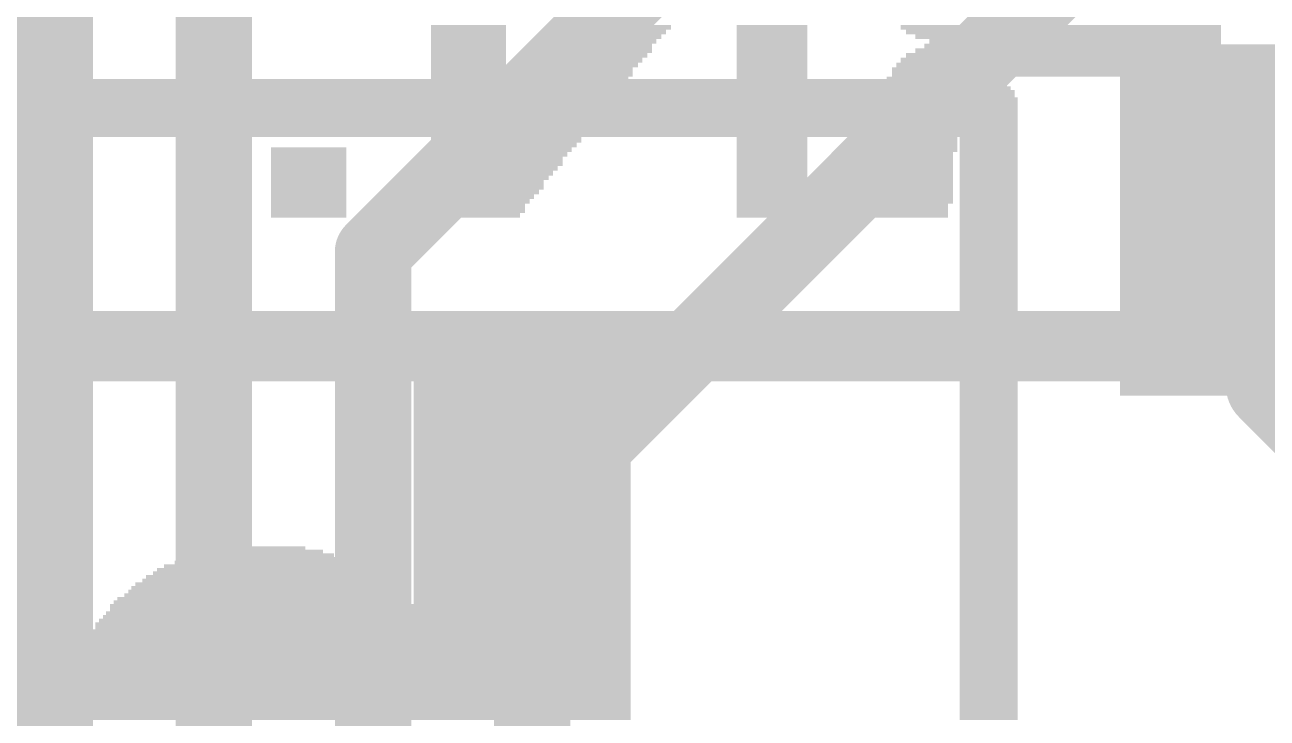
# Model space of a CAD drawing. Extents: x -0.75 to 3.47, y -1.8 to 2.11.
# Drawn here: x 2.0453 to 2.2404, y 1.3268 to 1.4356 of the extents above; entities that cross this region are included whole.
import ezdxf

# ---------------------------------------------------------------- set-up
doc = ezdxf.new("R2010")
doc.units = 0
doc.header["$MEASUREMENT"] = 0
doc.layers.get('0').update_dxf_attribs({"linetype": 'CONTINUOUS'})
for name, color, linetype in [('1', 22, 'CONTINUOUS'), ('21', 32, 'CONTINUOUS'), ('22', 2, 'CONTINUOUS')]:
    doc.layers.add(name, color=color, linetype=linetype)

# ---------------------------------------------------------------- blocks, each defined once
blk = doc.blocks.new('RECT')
blk.add_solid([(-0.5, -0.5), (0.5, -0.5), (-0.5, 0.5), (0.5, 0.5)])

msp = doc.modelspace()

# ---------------------------------------------------------------- linework, layer by layer
at = {"layer": '1'}
for points, const_width in [([(2.125, 1.36), (2.5, 1.735)], 0.012), ([(2.1, 1.4), (2.4, 1.7)], 0.012), ([(2.05, 0.73), (2.05, 1.6)], 0.012), ([(2.075, 0.715), (2.075, 1.525)], 0.012), ([(2.240945, 1.405), (2.240945, 1.379055)], 0.014), ([(2.1, 0.705), (2.1, 1.4)], 0.012), ([(2.240945, 1.379055), (2.266535, 1.353465)], 0.014), ([(2.125, 0.695), (2.125, 1.36)], 0.012)]:
    msp.add_lwpolyline(points, dxfattribs=dict(at, const_width=const_width))
for points, const_width in [([(2.244445, 1.405, 1), (2.237445, 1.405)], 0.007), ([(2.103, 1.4, 1), (2.097, 1.4)], 0.006), ([(2.097879, 1.402121, 1), (2.102121, 1.397879)], 0.006), ([(2.24342, 1.38153, 1), (2.23847, 1.37658)], 0.007), ([(2.237445, 1.379055, 1), (2.244445, 1.379055)], 0.007), ([(2.128, 1.36, 1), (2.122, 1.36)], 0.006), ([(2.122879, 1.362121, 1), (2.127121, 1.357879)], 0.006)]:
    msp.add_lwpolyline(points, format="xyb", dxfattribs=dict(at, const_width=const_width))

# ---------------------------------------------------------------- block references
at = {"layer": '1', "xscale": 0.047244, "yscale": 0.05511799999999999}
msp.add_blockref('RECT', (2.240945, 1.405), dxfattribs=at)
at = {"layer": '21'}
for p, xscale, yscale in [((1.749006, 1.426261), 0.9011, 0.00057), ((1.748756, 1.426831), 0.8994, 0.00057), ((1.748756, 1.424561), 0.904, 0.00057), ((1.748756, 1.425691), 0.9028, 0.00057), ((1.749056, 1.425126), 0.9034, 0.00056), ((1.748706, 1.423421), 0.9051, 0.00057), ((1.748706, 1.422851), 0.9051, 0.00057), ((1.748706, 1.422286), 0.9051, 0.00056), ((1.749006, 1.423991), 0.9045, 0.00057), ((1.748706, 1.421721), 0.9051, 0.00057), ((1.748706, 1.421151), 0.9051, 0.00057), ((1.748706, 1.420581), 0.9051, 0.00057), ((1.748706, 1.420011), 0.9051, 0.00057), ((1.748706, 1.419441), 0.9051, 0.00057), ((1.748706, 1.418876), 0.9051, 0.00056), ((1.748706, 1.418311), 0.9051, 0.00057), ((2.196706, 1.417741), 0.0091, 0.00057), ((2.196706, 1.417171), 0.0091, 0.00057), ((2.196706, 1.416601), 0.0091, 0.00057), ((2.196706, 1.416036), 0.0091, 0.00056), ((2.196706, 1.415471), 0.0091, 0.00057), ((2.196706, 1.414901), 0.0091, 0.00057), ((2.196706, 1.414331), 0.0091, 0.00057), ((2.196706, 1.413761), 0.0091, 0.00057), ((2.196706, 1.413196), 0.0091, 0.00056), ((2.196706, 1.412631), 0.0091, 0.00057), ((2.196706, 1.412061), 0.0091, 0.00057), ((2.196706, 1.411491), 0.0091, 0.00057), ((2.196706, 1.410921), 0.0091, 0.00057), ((2.196706, 1.410351), 0.0091, 0.00057), ((2.196706, 1.409786), 0.0091, 0.00056), ((2.196706, 1.409221), 0.0091, 0.00057), ((2.196706, 1.408651), 0.0091, 0.00057), ((2.196706, 1.408081), 0.0091, 0.00057), ((2.196706, 1.407511), 0.0091, 0.00057), ((2.196706, 1.406941), 0.0091, 0.00057), ((2.196706, 1.406376), 0.0091, 0.00056), ((2.196706, 1.405811), 0.0091, 0.00057), ((2.196706, 1.405241), 0.0091, 0.00057), ((2.196706, 1.404671), 0.0091, 0.00057), ((2.196706, 1.404101), 0.0091, 0.00057), ((2.196706, 1.403536), 0.0091, 0.00056), ((2.196706, 1.402971), 0.0091, 0.00057), ((2.196706, 1.402401), 0.0091, 0.00057), ((2.196706, 1.401831), 0.0091, 0.00057), ((2.196706, 1.401261), 0.0091, 0.00057), ((2.196706, 1.400696), 0.0091, 0.00056), ((2.196706, 1.400131), 0.0091, 0.00057), ((2.196706, 1.399561), 0.0091, 0.00057), ((2.196706, 1.398991), 0.0091, 0.00057), ((2.196706, 1.398421), 0.0091, 0.00057), ((2.196706, 1.397851), 0.0091, 0.00057), ((2.196706, 1.397286), 0.0091, 0.00056), ((2.196706, 1.396721), 0.0091, 0.00057), ((2.196706, 1.396151), 0.0091, 0.00057), ((2.196706, 1.395581), 0.0091, 0.00057), ((2.196706, 1.395011), 0.0091, 0.00057), ((2.196706, 1.394441), 0.0091, 0.00057), ((2.196706, 1.393876), 0.0091, 0.00056), ((2.196706, 1.393311), 0.0091, 0.00057), ((2.196706, 1.392741), 0.0091, 0.00057), ((2.196706, 1.392171), 0.0091, 0.00057), ((2.196706, 1.391601), 0.0091, 0.00057), ((2.196706, 1.391036), 0.0091, 0.00056), ((2.196706, 1.390471), 0.0091, 0.00057), ((2.196706, 1.389901), 0.0091, 0.00057), ((2.196706, 1.389331), 0.0091, 0.00057), ((2.123156, 1.387626), 0.0336, 0.00056), ((2.123156, 1.388191), 0.0324, 0.00057), ((2.196706, 1.388761), 0.0091, 0.00057), ((2.196706, 1.388191), 0.0091, 0.00057), ((2.196706, 1.387626), 0.0091, 0.00056), ((2.123406, 1.387061), 0.0341, 0.00057), ((2.123406, 1.386491), 0.0341, 0.00057), ((2.123406, 1.385921), 0.0341, 0.00057), ((2.123406, 1.385351), 0.0341, 0.00057), ((2.196706, 1.387061), 0.0091, 0.00057), ((2.196706, 1.386491), 0.0091, 0.00057), ((2.196706, 1.385921), 0.0091, 0.00057), ((2.196706, 1.385351), 0.0091, 0.00057), ((2.123406, 1.384786), 0.0341, 0.00056), ((2.123406, 1.384221), 0.0341, 0.00057), ((2.123406, 1.383651), 0.0341, 0.00057), ((2.196706, 1.384786), 0.0091, 0.00056), ((2.196706, 1.384221), 0.0091, 0.00057), ((2.196706, 1.383651), 0.0091, 0.00057), ((2.123406, 1.383081), 0.0341, 0.00057), ((2.123406, 1.382511), 0.0341, 0.00057), ((2.123406, 1.381946), 0.0341, 0.00056), ((2.123406, 1.381381), 0.0341, 0.00057), ((2.196706, 1.383081), 0.0091, 0.00057), ((2.196706, 1.382511), 0.0091, 0.00057), ((2.196706, 1.381946), 0.0091, 0.00056), ((2.196706, 1.381381), 0.0091, 0.00057), ((2.123406, 1.380811), 0.0341, 0.00057), ((2.123406, 1.380241), 0.0341, 0.00057), ((2.123406, 1.379671), 0.0341, 0.00057), ((2.196706, 1.380811), 0.0091, 0.00057), ((2.196706, 1.380241), 0.0091, 0.00057), ((2.196706, 1.379671), 0.0091, 0.00057), ((2.123406, 1.379101), 0.0341, 0.00057), ((2.123406, 1.378536), 0.0341, 0.00056), ((2.123406, 1.377971), 0.0341, 0.00057), ((2.123406, 1.377401), 0.0341, 0.00057), ((2.196706, 1.379101), 0.0091, 0.00057), ((2.196706, 1.378536), 0.0091, 0.00056), ((2.196706, 1.377971), 0.0091, 0.00057), ((2.196706, 1.377401), 0.0091, 0.00057), ((2.123406, 1.376831), 0.0341, 0.00057), ((2.123406, 1.376261), 0.0341, 0.00057), ((2.123406, 1.375691), 0.0341, 0.00057), ((2.196706, 1.376831), 0.0091, 0.00057), ((2.196706, 1.376261), 0.0091, 0.00057), ((2.196706, 1.375691), 0.0091, 0.00057), ((2.123406, 1.375126), 0.0341, 0.00056), ((2.123406, 1.374561), 0.0341, 0.00057), ((2.123406, 1.373991), 0.0341, 0.00057), ((2.196706, 1.375126), 0.0091, 0.00056), ((2.196706, 1.374561), 0.0091, 0.00057), ((2.196706, 1.373991), 0.0091, 0.00057), ((2.123406, 1.373421), 0.0341, 0.00057), ((2.123406, 1.372851), 0.0341, 0.00057), ((2.123406, 1.372286), 0.0341, 0.00056), ((2.123406, 1.371721), 0.0341, 0.00057), ((2.196706, 1.373421), 0.0091, 0.00057), ((2.196706, 1.372851), 0.0091, 0.00057), ((2.196706, 1.372286), 0.0091, 0.00056), ((2.196706, 1.371721), 0.0091, 0.00057), ((2.123406, 1.371151), 0.0341, 0.00057), ((2.123406, 1.370581), 0.0341, 0.00057), ((2.123406, 1.370011), 0.0341, 0.00057), ((2.196706, 1.371151), 0.0091, 0.00057), ((2.196706, 1.370581), 0.0091, 0.00057), ((2.196706, 1.370011), 0.0091, 0.00057), ((2.123406, 1.369441), 0.0341, 0.00057), ((2.123406, 1.368876), 0.0341, 0.00056), ((2.123406, 1.368311), 0.0341, 0.00057), ((2.123406, 1.367741), 0.0341, 0.00057), ((2.196706, 1.369441), 0.0091, 0.00057), ((2.196706, 1.368876), 0.0091, 0.00056), ((2.196706, 1.368311), 0.0091, 0.00057), ((2.196706, 1.367741), 0.0091, 0.00057), ((2.123406, 1.367171), 0.0341, 0.00057), ((2.123406, 1.366601), 0.0341, 0.00057), ((2.123406, 1.366036), 0.0341, 0.00056), ((2.196706, 1.367171), 0.0091, 0.00057), ((2.196706, 1.366601), 0.0091, 0.00057), ((2.196706, 1.366036), 0.0091, 0.00056), ((2.123406, 1.365471), 0.0341, 0.00057), ((2.123406, 1.364901), 0.0341, 0.00057), ((2.123406, 1.364331), 0.0341, 0.00057), ((2.123406, 1.363761), 0.0341, 0.00057), ((2.196706, 1.365471), 0.0091, 0.00057), ((2.196706, 1.364901), 0.0091, 0.00057), ((2.196706, 1.364331), 0.0091, 0.00057), ((2.196706, 1.363761), 0.0091, 0.00057), ((2.123406, 1.363191), 0.0341, 0.00057), ((2.123406, 1.362626), 0.0341, 0.00056), ((2.123406, 1.362061), 0.0341, 0.00057), ((2.196706, 1.363191), 0.0091, 0.00057), ((2.196706, 1.362626), 0.0091, 0.00056), ((2.196706, 1.362061), 0.0091, 0.00057), ((2.123406, 1.361491), 0.0341, 0.00057), ((2.123406, 1.360921), 0.0341, 0.00057), ((2.123406, 1.360351), 0.0341, 0.00057), ((2.123406, 1.359786), 0.0341, 0.00056), ((2.196706, 1.361491), 0.0091, 0.00057), ((2.196706, 1.360921), 0.0091, 0.00057), ((2.196706, 1.360351), 0.0091, 0.00057), ((2.196706, 1.359786), 0.0091, 0.00056), ((2.123406, 1.359221), 0.0341, 0.00057), ((2.123406, 1.358651), 0.0341, 0.00057), ((2.123406, 1.358081), 0.0341, 0.00057), ((2.196706, 1.359221), 0.0091, 0.00057), ((2.196706, 1.358651), 0.0091, 0.00057), ((2.196706, 1.358081), 0.0091, 0.00057), ((2.123406, 1.357511), 0.0341, 0.00057), ((2.123406, 1.356941), 0.0341, 0.00057), ((2.123406, 1.356376), 0.0341, 0.00056), ((2.196706, 1.357511), 0.0091, 0.00057), ((2.196706, 1.356941), 0.0091, 0.00057), ((2.196706, 1.356376), 0.0091, 0.00056), ((2.123406, 1.355811), 0.0341, 0.00057), ((2.123406, 1.355241), 0.0341, 0.00057), ((2.123406, 1.354671), 0.0341, 0.00057), ((2.123406, 1.354101), 0.0341, 0.00057), ((2.196706, 1.355811), 0.0091, 0.00057), ((2.196706, 1.355241), 0.0091, 0.00057), ((2.196706, 1.354671), 0.0091, 0.00057), ((2.196706, 1.354101), 0.0091, 0.00057), ((2.082806, 1.352401), 0.0221, 0.00057), ((2.083106, 1.352971), 0.0181, 0.00057), ((2.083106, 1.353536), 0.0125, 0.00056), ((2.123406, 1.353536), 0.0341, 0.00056), ((2.123406, 1.352971), 0.0341, 0.00057), ((2.123406, 1.352401), 0.0341, 0.00057), ((2.196706, 1.353536), 0.0091, 0.00056), ((2.196706, 1.352971), 0.0091, 0.00057), ((2.196706, 1.352401), 0.0091, 0.00057), ((2.082556, 1.350126), 0.033, 0.00056), ((2.082506, 1.350691), 0.0307, 0.00057), ((2.082806, 1.351261), 0.0279, 0.00057), ((2.082806, 1.351831), 0.0255, 0.00057), ((2.123406, 1.351831), 0.0341, 0.00057), ((2.123406, 1.351261), 0.0341, 0.00057), ((2.123406, 1.350691), 0.0341, 0.00057), ((2.123406, 1.350126), 0.0341, 0.00056), ((2.196706, 1.351831), 0.0091, 0.00057), ((2.196706, 1.351261), 0.0091, 0.00057), ((2.196706, 1.350691), 0.0091, 0.00057), ((2.196706, 1.350126), 0.0091, 0.00056), ((2.082806, 1.348421), 0.0381, 0.00057), ((2.082556, 1.348991), 0.0364, 0.00057), ((2.082806, 1.349561), 0.0347, 0.00057), ((2.123406, 1.349561), 0.0341, 0.00057), ((2.123406, 1.348991), 0.0341, 0.00057), ((2.123406, 1.348421), 0.0341, 0.00057), ((2.196706, 1.349561), 0.0091, 0.00057), ((2.196706, 1.348991), 0.0091, 0.00057), ((2.196706, 1.348421), 0.0091, 0.00057), ((2.082806, 1.346151), 0.0437, 0.00057), ((2.082556, 1.346721), 0.042, 0.00057), ((2.082506, 1.347286), 0.0409, 0.00056), ((2.082556, 1.347851), 0.0398, 0.00057), ((2.123406, 1.347851), 0.0341, 0.00057), ((2.123406, 1.347286), 0.0341, 0.00056), ((2.123406, 1.346721), 0.0341, 0.00057), ((2.123406, 1.346151), 0.0341, 0.00057), ((2.196706, 1.347851), 0.0091, 0.00057), ((2.196706, 1.347286), 0.0091, 0.00056), ((2.196706, 1.346721), 0.0091, 0.00057), ((2.196706, 1.346151), 0.0091, 0.00057), ((2.099556, 1.344441), 0.0818, 0.00057), ((2.082556, 1.345011), 0.0466, 0.00057), ((2.082556, 1.345581), 0.0454, 0.00057), ((2.123406, 1.345581), 0.0341, 0.00057), ((2.123406, 1.345011), 0.0341, 0.00057), ((2.196706, 1.345581), 0.0091, 0.00057), ((2.196706, 1.345011), 0.0091, 0.00057), ((2.196706, 1.344441), 0.0091, 0.00057), ((2.099006, 1.342741), 0.0829, 0.00057), ((2.099256, 1.343311), 0.0824, 0.00057), ((2.099556, 1.343876), 0.0818, 0.00056), ((2.196706, 1.343876), 0.0091, 0.00056), ((2.196706, 1.343311), 0.0091, 0.00057), ((2.196706, 1.342741), 0.0091, 0.00057), ((2.098156, 1.340471), 0.0846, 0.00057), ((2.098406, 1.341601), 0.0841, 0.00057), ((2.098406, 1.341036), 0.0841, 0.00056), ((2.098706, 1.342171), 0.0835, 0.00057), ((2.196706, 1.342171), 0.0091, 0.00057), ((2.196706, 1.341601), 0.0091, 0.00057), ((2.196706, 1.341036), 0.0091, 0.00056), ((2.196706, 1.340471), 0.0091, 0.00057), ((2.097556, 1.338761), 0.0858, 0.00057), ((2.097856, 1.339901), 0.0852, 0.00057), ((2.097856, 1.339331), 0.0852, 0.00057), ((2.196706, 1.339901), 0.0091, 0.00057), ((2.196706, 1.339331), 0.0091, 0.00057), ((2.196706, 1.338761), 0.0091, 0.00057), ((2.097006, 1.337061), 0.0869, 0.00057), ((2.097006, 1.336491), 0.0869, 0.00057), ((2.097306, 1.338196), 0.0863, 0.00056), ((2.097306, 1.337631), 0.0863, 0.00057), ((2.196706, 1.338196), 0.0091, 0.00056), ((2.196706, 1.337631), 0.0091, 0.00057), ((2.196706, 1.337061), 0.0091, 0.00057), ((2.196706, 1.336491), 0.0091, 0.00057), ((2.096456, 1.334786), 0.088, 0.00056), ((2.096706, 1.335921), 0.0875, 0.00057), ((2.096706, 1.335351), 0.0875, 0.00057), ((2.196706, 1.335921), 0.0091, 0.00057), ((2.196706, 1.335351), 0.0091, 0.00057), ((2.196706, 1.334786), 0.0091, 0.00056), ((2.096156, 1.333081), 0.0886, 0.00057), ((2.096156, 1.332511), 0.0886, 0.00057), ((2.096456, 1.334221), 0.088, 0.00057), ((2.096456, 1.333651), 0.088, 0.00057), ((2.196706, 1.334221), 0.0091, 0.00057), ((2.196706, 1.333651), 0.0091, 0.00057), ((2.196706, 1.333081), 0.0091, 0.00057), ((2.196706, 1.332511), 0.0091, 0.00057), ((2.095856, 1.331941), 0.0892, 0.00057), ((2.095856, 1.331376), 0.0892, 0.00056), ((2.095856, 1.330811), 0.0892, 0.00057), ((2.196706, 1.331941), 0.0091, 0.00057), ((2.196706, 1.331376), 0.0091, 0.00056), ((2.196706, 1.330811), 0.0091, 0.00057), ((2.095606, 1.330241), 0.0897, 0.00057), ((2.095606, 1.329671), 0.0897, 0.00057), ((2.095606, 1.329101), 0.0897, 0.00057), ((2.196706, 1.330241), 0.0091, 0.00057), ((2.196706, 1.329671), 0.0091, 0.00057), ((2.196706, 1.329101), 0.0091, 0.00057), ((2.095006, 1.326831), 0.0909, 0.00057), ((2.095306, 1.328536), 0.0903, 0.00056), ((2.095306, 1.327971), 0.0903, 0.00057), ((2.095306, 1.327401), 0.0903, 0.00057), ((2.196706, 1.328536), 0.0091, 0.00056), ((2.196706, 1.327971), 0.0091, 0.00057), ((2.196706, 1.327401), 0.0091, 0.00057), ((2.196706, 1.326831), 0.0091, 0.00057)]:
    msp.add_blockref('RECT', p, dxfattribs=dict(at, xscale=xscale, yscale=yscale))
at = {"layer": '22', "rotation": 180}
for p, xscale, yscale in [((2.11499, 1.435258), 0.0118, 0.00074), ((2.11499, 1.434518), 0.0118, 0.00074), ((2.13934, 1.434518), 0.0133, 0.00074), ((2.14014, 1.435258), 0.0133, 0.00074), ((2.16264, 1.435258), 0.0111, 0.00074), ((2.16264, 1.434518), 0.0111, 0.00074), ((2.20804, 1.435258), 0.0503, 0.00074), ((2.20844, 1.434518), 0.0495, 0.00074), ((2.11499, 1.433778), 0.0118, 0.00074), ((2.11499, 1.433038), 0.0118, 0.00074), ((2.11499, 1.432298), 0.0118, 0.00074), ((2.13749, 1.432298), 0.0126, 0.00074), ((2.13864, 1.433778), 0.0133, 0.00074), ((2.13824, 1.433038), 0.0125, 0.00074), ((2.16264, 1.433778), 0.0111, 0.00074), ((2.16264, 1.433038), 0.0111, 0.00074), ((2.16264, 1.432298), 0.0111, 0.00074), ((2.20919, 1.433778), 0.048, 0.00074), ((2.20989, 1.432298), 0.0466, 0.00074), ((2.21029, 1.433038), 0.0458, 0.00074), ((2.11499, 1.431563), 0.0118, 0.00073), ((2.11499, 1.430828), 0.0118, 0.00074), ((2.11499, 1.430088), 0.0118, 0.00074), ((2.13564, 1.430088), 0.0133, 0.00074), ((2.13644, 1.430828), 0.0133, 0.00074), ((2.13714, 1.431563), 0.0133, 0.00073), ((2.16264, 1.431563), 0.0111, 0.00073), ((2.16264, 1.430828), 0.0111, 0.00074), ((2.16264, 1.430088), 0.0111, 0.00074), ((2.20804, 1.430088), 0.0503, 0.00074), ((2.20844, 1.430828), 0.0495, 0.00074), ((2.20919, 1.431563), 0.048, 0.00073), ((2.11499, 1.429348), 0.0118, 0.00074), ((2.11499, 1.428608), 0.0118, 0.00074), ((2.13454, 1.428608), 0.0125, 0.00074), ((2.13529, 1.429348), 0.0126, 0.00074), ((2.16264, 1.429348), 0.0111, 0.00074), ((2.16264, 1.428608), 0.0111, 0.00074), ((2.20734, 1.428608), 0.0517, 0.00074), ((2.20769, 1.429348), 0.051, 0.00074), ((2.11499, 1.427868), 0.0118, 0.00074), ((2.11499, 1.427133), 0.0118, 0.00073), ((2.11499, 1.426398), 0.0118, 0.00074), ((2.13344, 1.427133), 0.0133, 0.00073), ((2.13309, 1.426398), 0.0126, 0.00074), ((2.13419, 1.427868), 0.0132, 0.00074), ((2.16264, 1.427868), 0.0111, 0.00074), ((2.16264, 1.427133), 0.0111, 0.00073), ((2.16264, 1.426398), 0.0111, 0.00074), ((2.18919, 1.427133), 0.017, 0.00073), ((2.18809, 1.426398), 0.0148, 0.00074), ((2.20734, 1.427868), 0.0517, 0.00074), ((2.22729, 1.427133), 0.0118, 0.00073), ((2.22729, 1.426398), 0.0118, 0.00074), ((2.11499, 1.425658), 0.0118, 0.00074), ((2.11499, 1.424918), 0.0118, 0.00074), ((2.11499, 1.424178), 0.0118, 0.00074), ((2.13124, 1.424178), 0.0133, 0.00074), ((2.13194, 1.424918), 0.0133, 0.00074), ((2.13234, 1.425658), 0.0125, 0.00074), ((2.16264, 1.425658), 0.0111, 0.00074), ((2.16264, 1.424918), 0.0111, 0.00074), ((2.16264, 1.424178), 0.0111, 0.00074), ((2.18699, 1.424918), 0.014, 0.00074), ((2.18664, 1.424178), 0.0133, 0.00074), ((2.18774, 1.425658), 0.0141, 0.00074), ((2.22729, 1.425658), 0.0118, 0.00074), ((2.22729, 1.424918), 0.0118, 0.00074), ((2.22729, 1.424178), 0.0118, 0.00074), ((2.04079, 1.423438), 0.0126, 0.00074), ((2.04079, 1.422698), 0.0126, 0.00074), ((2.11499, 1.423438), 0.0118, 0.00074), ((2.11499, 1.422698), 0.0118, 0.00074), ((2.13054, 1.423438), 0.0133, 0.00074), ((2.13014, 1.422698), 0.0125, 0.00074), ((2.16264, 1.423438), 0.0111, 0.00074), ((2.16264, 1.422698), 0.0111, 0.00074), ((2.18664, 1.423438), 0.0133, 0.00074), ((2.18624, 1.422698), 0.0125, 0.00074), ((2.22729, 1.423438), 0.0118, 0.00074), ((2.22729, 1.422698), 0.0118, 0.00074), ((2.04044, 1.421963), 0.0133, 0.00073), ((2.04044, 1.421228), 0.0133, 0.00074), ((2.04044, 1.420488), 0.0133, 0.00074), ((2.11499, 1.421963), 0.0118, 0.00073), ((2.11499, 1.421228), 0.0118, 0.00074), ((2.11499, 1.420488), 0.0118, 0.00074), ((2.12824, 1.420488), 0.0133, 0.00074), ((2.12904, 1.421228), 0.0133, 0.00074), ((2.12939, 1.421963), 0.0126, 0.00073), ((2.16264, 1.421963), 0.0111, 0.00073), ((2.16264, 1.421228), 0.0111, 0.00074), ((2.16264, 1.420488), 0.0111, 0.00074), ((2.18624, 1.421963), 0.0125, 0.00073), ((2.18589, 1.421228), 0.0118, 0.00074), ((2.18589, 1.420488), 0.0118, 0.00074), ((2.22729, 1.421963), 0.0118, 0.00073), ((2.22729, 1.421228), 0.0118, 0.00074), ((2.22729, 1.420488), 0.0118, 0.00074), ((2.03929, 1.418268), 0.014, 0.00074), ((2.03964, 1.419008), 0.0133, 0.00074), ((2.04004, 1.419748), 0.0125, 0.00074), ((2.12164, 1.419748), 0.0251, 0.00074), ((2.12129, 1.419008), 0.0244, 0.00074), ((2.12089, 1.418268), 0.0236, 0.00074), ((2.16264, 1.419748), 0.0111, 0.00074), ((2.16264, 1.419008), 0.0111, 0.00074), ((2.16264, 1.418268), 0.0111, 0.00074), ((2.18554, 1.419748), 0.0125, 0.00074), ((2.18554, 1.419008), 0.0125, 0.00074), ((2.18554, 1.418268), 0.0125, 0.00074), ((2.22729, 1.419748), 0.0118, 0.00074), ((2.22729, 1.419008), 0.0118, 0.00074), ((2.22729, 1.418268), 0.0118, 0.00074), ((2.03854, 1.416793), 0.0141, 0.00073), ((2.03929, 1.417528), 0.014, 0.00074), ((2.12089, 1.417528), 0.0236, 0.00074), ((2.12054, 1.416793), 0.0229, 0.00073), ((2.16264, 1.417528), 0.0111, 0.00074), ((2.16264, 1.416793), 0.0111, 0.00073), ((2.18554, 1.417528), 0.0125, 0.00074), ((2.18554, 1.416793), 0.0125, 0.00073), ((2.22729, 1.417528), 0.0118, 0.00074), ((2.22729, 1.416793), 0.0118, 0.00073), ((2.03819, 1.416058), 0.0148, 0.00074), ((2.08989, 1.416058), 0.0118, 0.00074), ((2.08989, 1.415318), 0.0118, 0.00074), ((2.08989, 1.414578), 0.0118, 0.00074), ((2.12014, 1.416058), 0.0221, 0.00074), ((2.11979, 1.415318), 0.0214, 0.00074), ((2.11944, 1.414578), 0.0207, 0.00074), ((2.16264, 1.416058), 0.0111, 0.00074), ((2.16264, 1.415318), 0.0111, 0.00074), ((2.16264, 1.414578), 0.0111, 0.00074), ((2.18554, 1.416058), 0.0125, 0.00074), ((2.18519, 1.415318), 0.0118, 0.00074), ((2.18519, 1.414578), 0.0118, 0.00074), ((2.22729, 1.416058), 0.0118, 0.00074), ((2.22729, 1.415318), 0.0118, 0.00074), ((2.22729, 1.414578), 0.0118, 0.00074), ((2.08989, 1.413838), 0.0118, 0.00074), ((2.08989, 1.413098), 0.0118, 0.00074), ((2.11944, 1.413838), 0.0207, 0.00074), ((2.11904, 1.413098), 0.0199, 0.00074), ((2.16264, 1.413838), 0.0111, 0.00074), ((2.16264, 1.413098), 0.0111, 0.00074), ((2.18519, 1.413838), 0.0118, 0.00074), ((2.18519, 1.413098), 0.0118, 0.00074), ((2.22729, 1.413838), 0.0118, 0.00074), ((2.22729, 1.413098), 0.0118, 0.00074), ((2.08989, 1.412358), 0.0118, 0.00074), ((2.08989, 1.411623), 0.0118, 0.00073), ((2.08989, 1.410888), 0.0118, 0.00074), ((2.11869, 1.412358), 0.0192, 0.00074), ((2.11834, 1.411623), 0.0185, 0.00073), ((2.11794, 1.410888), 0.0177, 0.00074), ((2.16264, 1.412358), 0.0111, 0.00074), ((2.16264, 1.411623), 0.0111, 0.00073), ((2.16264, 1.410888), 0.0111, 0.00074), ((2.18519, 1.412358), 0.0118, 0.00074), ((2.18519, 1.411623), 0.0118, 0.00073), ((2.18519, 1.410888), 0.0118, 0.00074), ((2.22729, 1.412358), 0.0118, 0.00074), ((2.22729, 1.411623), 0.0118, 0.00073), ((2.22729, 1.410888), 0.0118, 0.00074), ((2.08989, 1.410148), 0.0118, 0.00074), ((2.08989, 1.409408), 0.0118, 0.00074), ((2.08989, 1.408668), 0.0118, 0.00074), ((2.11794, 1.410148), 0.0177, 0.00074), ((2.11759, 1.409408), 0.017, 0.00074), ((2.11719, 1.408668), 0.0162, 0.00074), ((2.16264, 1.410148), 0.0111, 0.00074), ((2.16264, 1.409408), 0.0111, 0.00074), ((2.16264, 1.408668), 0.0111, 0.00074), ((2.18479, 1.409408), 0.0126, 0.00074), ((2.18479, 1.408668), 0.0126, 0.00074), ((2.18519, 1.410148), 0.0118, 0.00074), ((2.22729, 1.410148), 0.0118, 0.00074), ((2.22729, 1.409408), 0.0118, 0.00074), ((2.22729, 1.408668), 0.0118, 0.00074), ((2.24644, 1.409408), 0.0133, 0.00074), ((2.24609, 1.408668), 0.0126, 0.00074), ((2.08989, 1.407928), 0.0118, 0.00074), ((2.08989, 1.407188), 0.0118, 0.00074), ((2.11684, 1.407928), 0.0155, 0.00074), ((2.11649, 1.407188), 0.0148, 0.00074), ((2.16264, 1.407928), 0.0111, 0.00074), ((2.16264, 1.407188), 0.0111, 0.00074), ((2.18479, 1.407928), 0.0126, 0.00074), ((2.18439, 1.407188), 0.0118, 0.00074), ((2.22729, 1.407928), 0.0118, 0.00074), ((2.22729, 1.407188), 0.0118, 0.00074), ((2.24574, 1.407928), 0.0133, 0.00074), ((2.24574, 1.407188), 0.0133, 0.00074), ((2.08989, 1.406453), 0.0118, 0.00073), ((2.08989, 1.405718), 0.0118, 0.00074), ((2.11649, 1.406453), 0.0148, 0.00073), ((2.11609, 1.405718), 0.014, 0.00074), ((2.16264, 1.406453), 0.0111, 0.00073), ((2.16264, 1.405718), 0.0111, 0.00074), ((2.18364, 1.405718), 0.0133, 0.00074), ((2.18404, 1.406453), 0.0125, 0.00073), ((2.22729, 1.406453), 0.0118, 0.00073), ((2.22729, 1.405718), 0.0118, 0.00074), ((2.24494, 1.406453), 0.0133, 0.00073), ((2.24494, 1.405718), 0.0133, 0.00074), ((1.904134, 1.390272), 1.1699, 0.0009199999999999999), ((1.904134, 1.389352), 1.1699, 0.0009199999999999999), ((1.904134, 1.388432), 1.1699, 0.0009199999999999999), ((1.904134, 1.387512), 1.1699, 0.0009199999999999999), ((1.904134, 1.386592), 1.1699, 0.0009199999999999999), ((1.904134, 1.385677), 1.1699, 0.00091), ((1.904134, 1.384762), 1.1699, 0.0009199999999999999), ((1.904134, 1.383842), 1.1681, 0.0009199999999999999), ((1.904134, 1.382922), 1.1681, 0.0009199999999999999), ((1.903684, 1.382002), 1.1672, 0.0009199999999999999), ((1.904184, 1.381082), 1.1662, 0.0009199999999999999), ((1.904584, 1.380167), 1.1616, 0.00091)]:
    msp.add_blockref('RECT', p, dxfattribs=dict(at, xscale=xscale, yscale=yscale))

doc.saveas('drawing.dxf')
